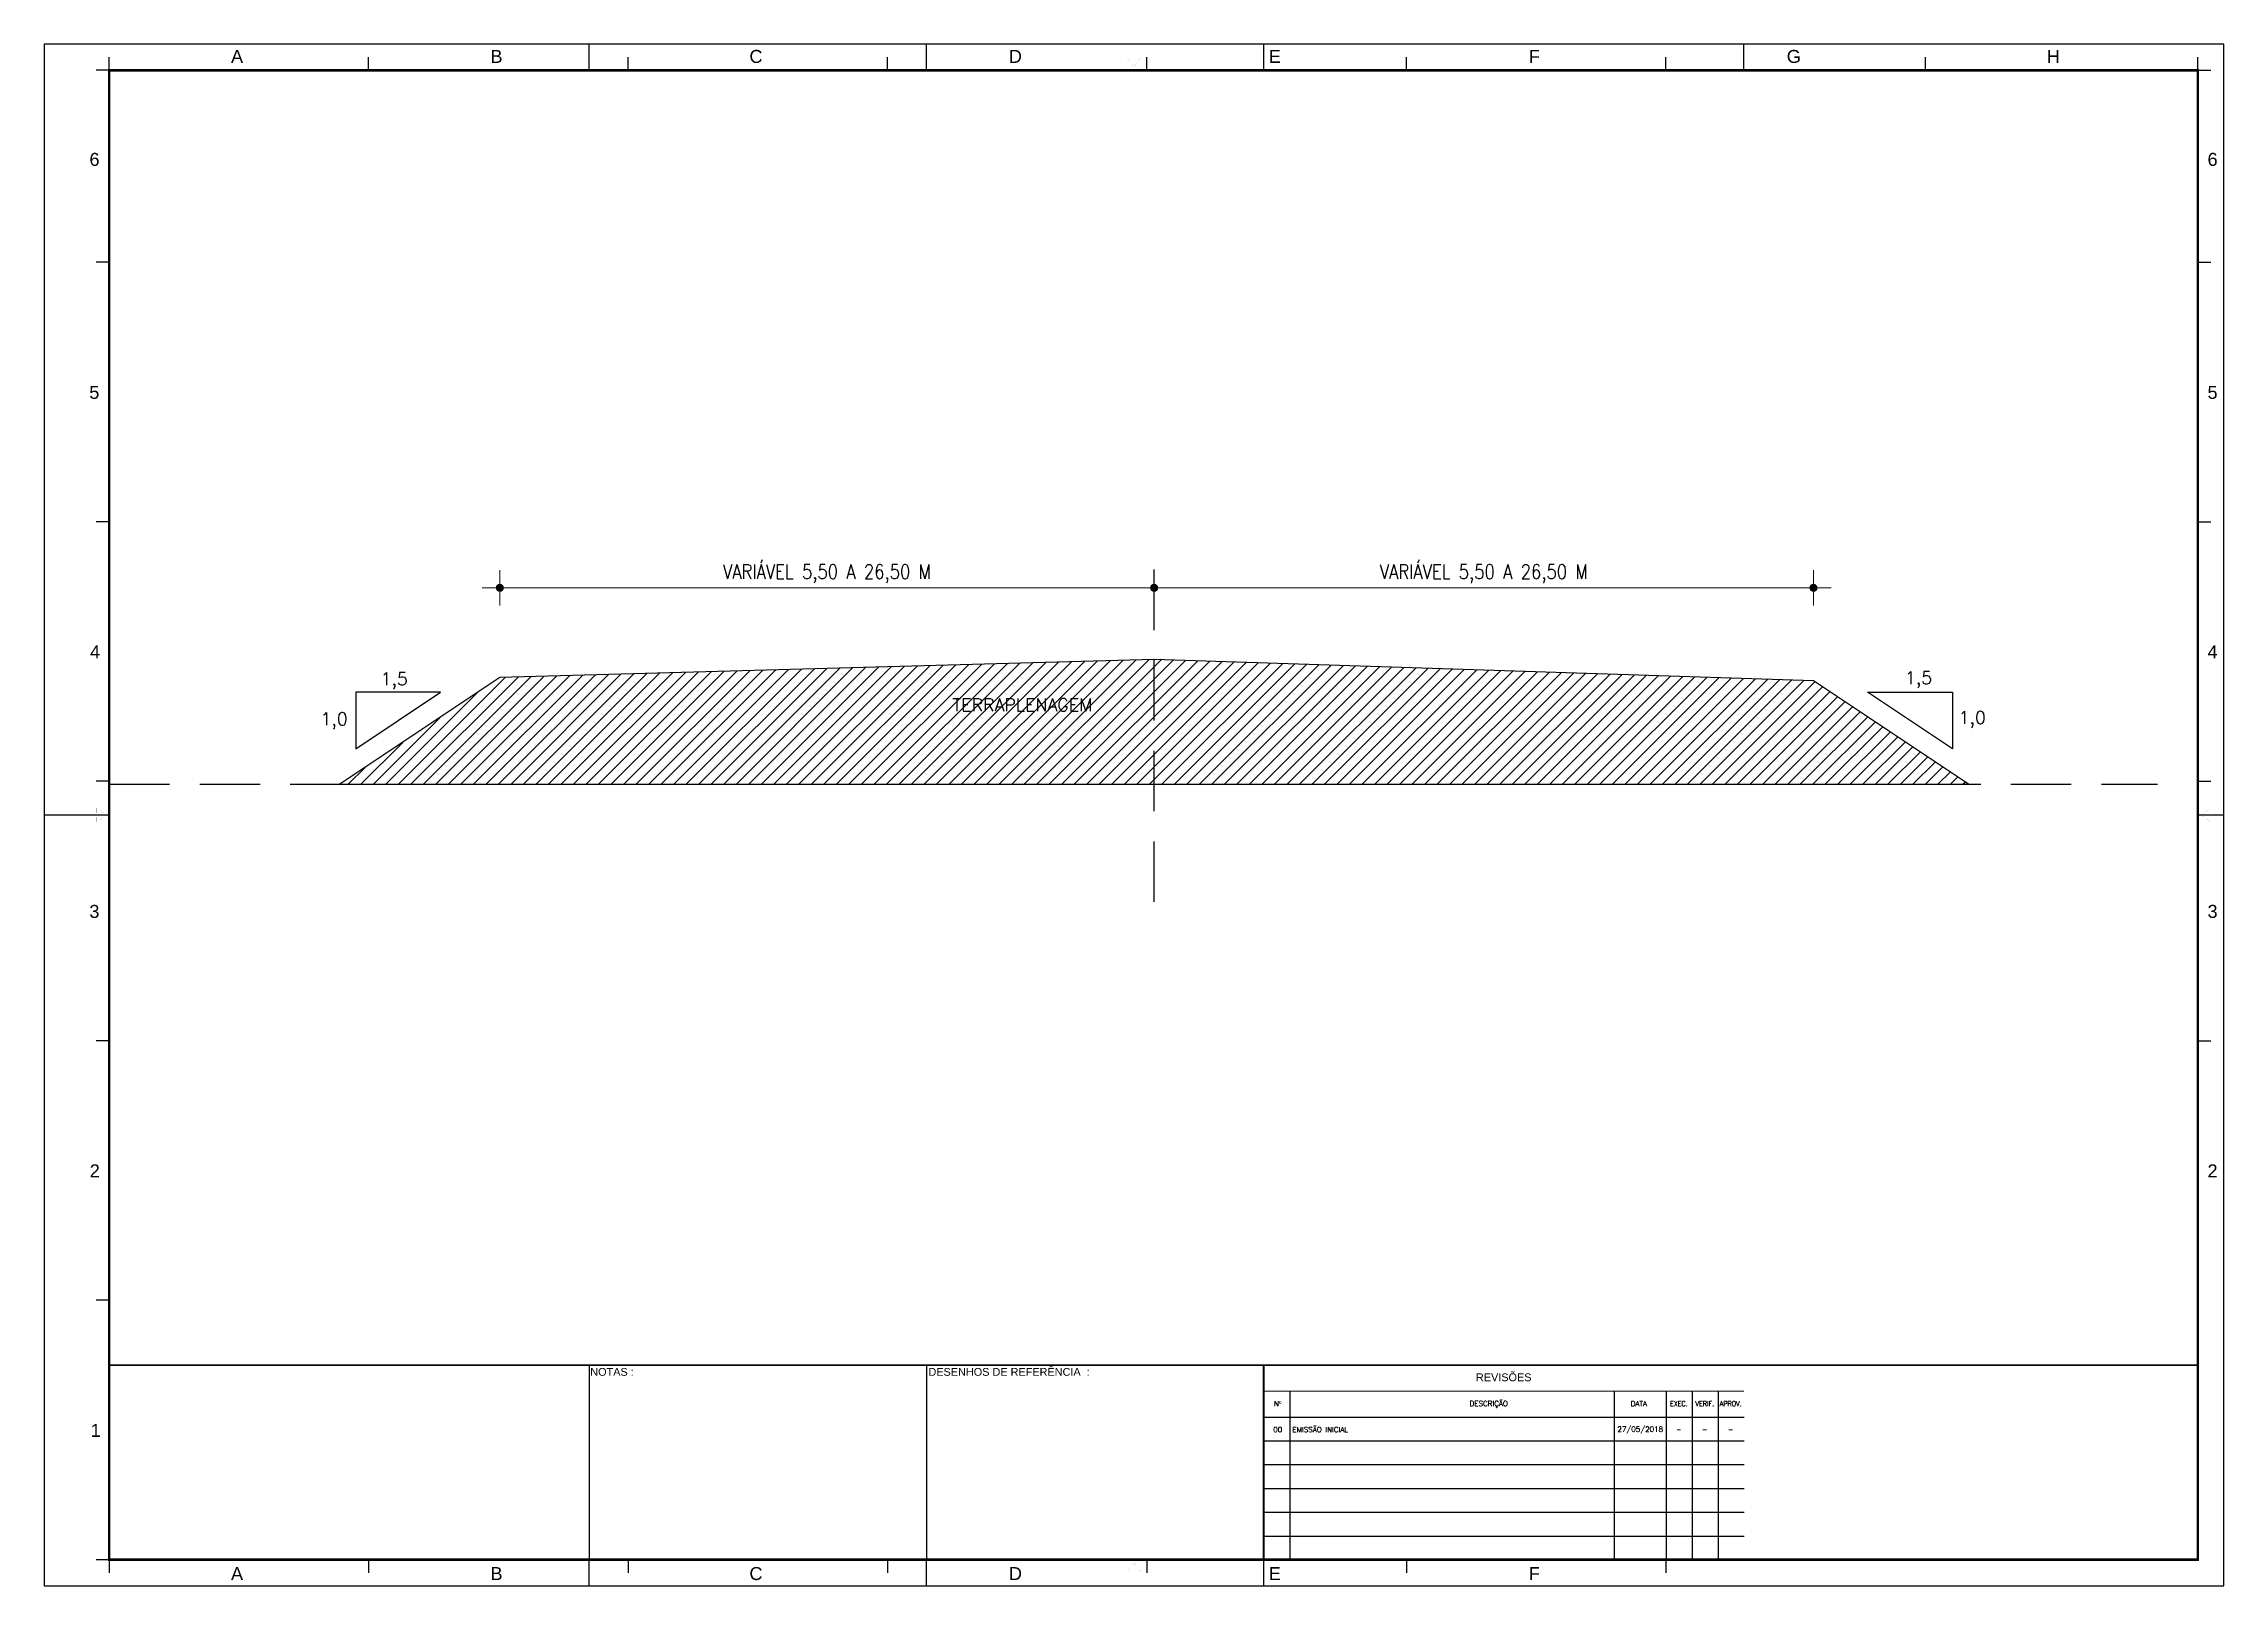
# Paper-space layout 'Layout1' of a CAD drawing. Header units: metres, sheet in millimetres. Extents: x 1037 to 1878, y 1 to 596.
# The model-space entities are those that its viewports show. They can reach past a viewport. Long polylines and large blocks are cut down to what shows.
import ezdxf
from ezdxf.enums import TextEntityAlignment as Align

# ---------------------------------------------------------------- set-up
doc = ezdxf.new("R2010")
doc.units = ezdxf.units.M
doc.header["$PDMODE"] = 35
doc.header["$PDSIZE"] = 0.1
doc.linetypes.add('HIDDEN', pattern=[9.525, 6.35, -3.175])
doc.layers.add('Borda da Terraplenagem', color=7, linetype='Continuous', lineweight=13)
for name, color, linetype in [('Malha UTM', 8, 'Continuous'), ('Marcas de dobra', 1, 'Continuous'), ('Moldura', 7, 'Continuous'), ('Sistema de referências', 7, 'Continuous')]:
    doc.layers.add(name, color=color, linetype=linetype)
doc.styles.add('ABC', font='romans.shx')
doc.styles.add('ARIAL', font='arial.ttf')
doc.styles.add('ROMANS', font='romans.shx')
doc.styles.add('TEXT_DIM', font='Romans.shx', dxfattribs={"width": 0.85})
doc.dimstyles.new('DIM_1_100', dxfattribs={"dimscale": 0.1, "dimtxt": 2, "dimasz": 1, "dimexe": 0.03, "dimexo": 0.06, "dimgap": 0.6, "dimtad": 1, "dimdec": 3, "dimzin": 4, "dimdsep": 46, "dimtxsty": 'TEXT_DIM', "dimblk1": 'B', "dimblk2": 'B', "dimsah": 1, "dimcen": -0.2, "dimse1": 1, "dimse2": 1, "dimclrd": 256, "dimclre": 256, "dimclrt": 7, "dimadec": 0, "dimazin": 0, "dimtfac": 1, "dimtdec": 3, "dimtix": 1, "dimtmove": 0, "dimatfit": 1, "dimldrblk": 'B', "dimfxl": 1, "dimtolj": 1, "dimtzin": 4, "dimlwd": -1, "dimlwe": -1, "dimarcsym": 0})

# ---------------------------------------------------------------- blocks, each defined once
blk = doc.blocks.new('B')
h = blk.add_hatch(color=256)
edge = h.paths.add_edge_path()
edge.add_arc((0, 0), 0.5, 0, 360)
for p, q in [((-2.5, 0), (2.5, 0)), ((0, -2.5), (0, 2.5))]:
    blk.add_line(p, q)
blk.add_circle((0, 0), 0.5)
blk = doc.blocks.new('*D1')
at = {"layer": 'Borda da Terraplenagem', "transparency": 16777216}
blk.add_line((437491.69, 9614858.48), (437582.11, 9614858.48), dxfattribs=at)
at = {"layer": 'Defpoints', "color": 0, "transparency": 16777216}
for p in [(437583.11, 9614858.48), (437583.11, 9614848.34), (437490.69, 9614845.8)]:
    blk.add_point(p, dxfattribs=at)
at = {"layer": 'Borda da Terraplenagem', "transparency": 16777216, "rotation": 180}
blk.add_blockref('B', (437490.69, 9614858.48), dxfattribs=at)
at = {"layer": 'Borda da Terraplenagem', "transparency": 16777216}
blk.add_blockref('B', (437583.11, 9614858.48), dxfattribs=at)
at = {"layer": 'Borda da Terraplenagem', "color": 7, "transparency": 16777216, "insert": (437536.9, 9614860.46), "char_height": 2, "attachment_point": 5, "style": 'TEXT_DIM'}
blk.add_mtext('\\A1;VARIÁVEL 5,50 A 26,50 M', dxfattribs=at)
blk = doc.blocks.new('*D2')
at = {"layer": 'Borda da Terraplenagem', "transparency": 16777216}
blk.add_line((437675.22, 9614858.48), (437584.11, 9614858.48), dxfattribs=at)
at = {"layer": 'Defpoints', "color": 0, "transparency": 16777216}
for p in [(437583.11, 9614858.48), (437583.11, 9614845.33), (437676.22, 9614845.33)]:
    blk.add_point(p, dxfattribs=at)
at = {"layer": 'Borda da Terraplenagem', "transparency": 16777216, "rotation": 180}
blk.add_blockref('B', (437583.11, 9614858.48), dxfattribs=at)
at = {"layer": 'Borda da Terraplenagem', "transparency": 16777216}
blk.add_blockref('B', (437676.22, 9614858.48), dxfattribs=at)
at = {"layer": 'Borda da Terraplenagem', "color": 7, "transparency": 16777216, "insert": (437629.66, 9614860.46), "char_height": 2, "attachment_point": 5, "style": 'TEXT_DIM'}
blk.add_mtext('\\A1;VARIÁVEL 5,50 A 26,50 M', dxfattribs=at)

msp = doc.modelspace()

# ---------------------------------------------------------------- hatches: boundary and pattern name
h = msp.add_hatch()
h.set_pattern_fill('ANSI31', color=111, scale=10, style=0)
h.set_pattern_definition([(45, (437259.0887, 9614344.7581), (-0.8838835, 0.8838835), [])])
h.paths.add_polyline_path([(437583.1084, 9614830.7396), (437583.1084, 9614848.3415), (437490.6928, 9614845.7958), (437468.1084, 9614830.7396)])
h.paths.add_polyline_path([(437698.1084, 9614830.7396), (437676.2188, 9614845.3326), (437583.1084, 9614848.3415), (437583.1084, 9614830.7396)])
h.paths.add_polyline_path([(437553.2825, 9614840.6045), (437575.6968, 9614840.6045), (437575.6968, 9614843.3045), (437553.2825, 9614843.3045)], flags=24)

# ---------------------------------------------------------------- linework, layer by layer
at = {"color": 1, "linetype": 'HIDDEN', "ltscale": 10}
msp.add_line((437583.1084, 9614814.1502), (437583.1084, 9614861.8504), dxfattribs=at)
for p, q in [((437482.3377, 9614843.75), (437470.3377, 9614843.75)), ((437470.3377, 9614843.75), (437470.3377, 9614835.75)), ((437470.3377, 9614835.75), (437482.3377, 9614843.75)), ((437683.879, 9614843.75), (437695.879, 9614843.75)), ((437695.879, 9614835.75), (437683.879, 9614843.75)), ((437695.879, 9614843.75), (437695.879, 9614835.75))]:
    msp.add_line(p, q)
at = {"color": 3, "linetype": 'HIDDEN', "ltscale": 10}
msp.add_line((437434.0583, 9614830.7396), (437724.8069, 9614830.7396), dxfattribs=at)
at = {"color": 111}
msp.add_lwpolyline([(437583.1084, 9614848.3415), (437490.6928, 9614845.7958), (437468.1084, 9614830.7396), (437698.1084, 9614830.7396), (437676.2188, 9614845.3326), (437583.1084, 9614848.3415)], dxfattribs=at)

# ---------------------------------------------------------------- texts
at = {"color": 7, "linetype": 'Continuous', "style": 'ABC'}
for s, p in [('1,5', (437475.7681, 9614844.7332)), ('1,5', (437691.056, 9614844.8881)), ('TERRAPLENAGEM', (437564.4896, 9614841.0545)), ('1,0', (437467.2807, 9614839.0708)), ('1,0', (437698.6466, 9614839.2795))]:
    msp.add_text(s, height=1.8, dxfattribs=at).set_placement(p, align=Align.CENTER)

# ---------------------------------------------------------------- dimensions: what is measured, and where the dimension line sits
at = {"layer": 'Borda da Terraplenagem', "color": 2}
for p1, p2, picture, middle in [((437490.6928, 9614845.7958), (437583.1084, 9614848.3415), '*D1', (437536.9006, 9614860.4589)), ((437676.2188, 9614845.3326), (437583.1084, 9614845.3326), '*D2', (437629.6636, 9614860.4589))]:
    dim = msp.add_linear_dim(base=(437583.1084, 9614858.478), p1=p1, p2=p2, text='VARIÁVEL 5,50 A 26,50 M', dimstyle='DIM_1_100', override={"dimscale": 1, "dimarcsym": 1}, dxfattribs=at)
    dim.commit()
    dim.dimension.update_dxf_attribs({"geometry": picture, "text_midpoint": middle})

psp = doc.layouts.get("Layout1")

# ---------------------------------------------------------------- linework, layer by layer
at = {"layer": 'Malha UTM', "linetype": 'ByBlock', "lineweight": -3}
psp.add_lwpolyline([(1867.56, 86.26), (1867.46, 585.26)], dxfattribs=at)
at = {"layer": 'Marcas de dobra', "linetype": 'ByBlock', "lineweight": -3, "const_width": 0.5}
for points in [[(1247.46, 585.26), (1247.46, 595.26)], [(1377.46, 585.26), (1377.46, 595.26)], [(1507.46, 585.26), (1507.46, 595.26)], [(1692.46, 585.26), (1692.46, 595.26)], [(1062.46, 298.26), (1037.46, 298.26)], [(1877.46, 298.26), (1867.56, 298.26)]]:
    psp.add_lwpolyline(points, dxfattribs=at)
at = {"layer": 'Marcas de dobra', "linetype": 'ByBlock', "const_width": 0.5}
for points in [[(1247.46, 11.26), (1247.46, 1.26)], [(1377.46, 11.26), (1377.46, 1.26)], [(1507.46, 11.26), (1507.46, 1.26)]]:
    psp.add_lwpolyline(points, dxfattribs=at)
at = {"layer": 'Moldura', "linetype": 'ByBlock'}
for p, q in [((1247.46, 86.26), (1247.46, 11.26)), ((1377.46, 86.26), (1377.46, 11.26)), ((1517.46, 76.26), (1517.46, 11.26)), ((1642.56, 76.26), (1642.56, 11.26)), ((1662.56, 76.26), (1662.56, 11.26)), ((1672.56, 76.26), (1672.56, 11.26)), ((1682.56, 76.26), (1682.56, 11.26)), ((1507.46, 66.26), (1692.56, 66.26)), ((1507.46, 57.09), (1692.56, 57.09)), ((1507.46, 47.92), (1692.56, 47.92)), ((1507.46, 47.92), (1692.56, 47.92)), ((1507.46, 38.75), (1692.56, 38.75)), ((1507.46, 29.58), (1692.56, 29.58)), ((1507.46, 20.41), (1692.56, 20.41))]:
    psp.add_line(p, q, dxfattribs=at)
psp.add_lwpolyline([(1877.46, 1.26), (1877.46, 595.26), (1037.46, 595.26), (1037.46, 1.26)], close=True, dxfattribs=at)
at = {"layer": 'Moldura', "linetype": 'ByBlock', "lineweight": -3, "const_width": 0.02}
for points in [[(1456.66, 592.66), (1456.66, 590.26), (1454.86, 590.26), (1457.46, 586.26), (1460.06, 590.26), (1458.26, 590.26), (1458.26, 592.66)], [(1055.06, 299.06), (1057.46, 299.06), (1057.46, 300.86), (1061.46, 298.26), (1057.46, 295.66), (1057.46, 297.46), (1055.06, 297.46)], [(1874.86, 299.06), (1872.46, 299.06), (1872.46, 300.86), (1868.46, 298.26), (1872.46, 295.66), (1872.46, 297.46), (1874.86, 297.46)]]:
    psp.add_lwpolyline(points, close=True, dxfattribs=at)
at = {"layer": 'Moldura', "linetype": 'ByBlock'}
for points, const_width in [([(1867.46, 11.26), (1867.46, 585.26), (1062.46, 585.26), (1062.46, 11.26)], 1), ([(1456.66, 3.86), (1456.66, 6.26), (1454.86, 6.26), (1457.46, 10.26), (1460.06, 6.26), (1458.26, 6.26), (1458.26, 3.86)], 0.02)]:
    psp.add_lwpolyline(points, close=True, dxfattribs=dict(at, const_width=const_width))
at = {"layer": 'Moldura', "linetype": 'ByBlock', "lineweight": -3}
for points, const_width in [([(1062.46, 86.26), (1867.56, 86.26)], 0.7), ([(1507.46, 76.26), (1692.56, 76.26)], 0.4)]:
    psp.add_lwpolyline(points, dxfattribs=dict(at, const_width=const_width))
at = {"layer": 'Moldura', "linetype": 'ByBlock', "const_width": 0.7}
psp.add_lwpolyline([(1507.46, 86.26), (1507.46, 11.26)], dxfattribs=at)
at = {"layer": 'Sistema de referências', "linetype": 'ByBlock', "lineweight": -3}
for points in [[(1062.46, 585.26), (1062.46, 590.26)], [(1162.46, 585.26), (1162.46, 590.26)], [(1262.46, 585.26), (1262.46, 590.26)], [(1362.46, 585.26), (1362.46, 590.26)], [(1462.46, 585.26), (1462.46, 590.26)], [(1562.46, 585.26), (1562.46, 590.26)], [(1662.46, 585.26), (1662.46, 590.26)], [(1662.46, 585.26), (1662.46, 590.26)], [(1762.46, 585.26), (1762.46, 590.26)], [(1867.46, 585.26), (1867.46, 590.26)], [(1062.46, 585.26), (1057.46, 585.26)], [(1867.46, 585.26), (1872.46, 585.26)], [(1062.46, 511.26), (1057.46, 511.26)], [(1867.46, 511.26), (1872.46, 511.26)], [(1062.46, 411.26), (1057.46, 411.26)], [(1867.46, 411.26), (1872.46, 411.26)], [(1062.46, 311.26), (1057.46, 311.26)], [(1867.46, 311.26), (1872.46, 311.26)], [(1062.46, 211.26), (1057.46, 211.26)], [(1867.46, 211.26), (1872.46, 211.26)], [(1062.46, 111.26), (1057.46, 111.26)]]:
    psp.add_lwpolyline(points, dxfattribs=at)
at = {"layer": 'Sistema de referências', "linetype": 'ByBlock'}
for points in [[(1062.46, 11.26), (1057.46, 11.26)], [(1062.46, 11.26), (1062.46, 6.26)], [(1162.46, 11.26), (1162.46, 6.26)], [(1262.46, 11.26), (1262.46, 6.26)], [(1362.46, 11.26), (1362.46, 6.26)], [(1462.46, 11.26), (1462.46, 6.26)], [(1562.46, 11.26), (1562.46, 6.26)], [(1662.46, 11.26), (1662.46, 6.26)], [(1662.46, 11.26), (1662.46, 6.26)]]:
    psp.add_lwpolyline(points, dxfattribs=at)

# ---------------------------------------------------------------- texts
at = {"layer": 'Moldura', "linetype": 'ByBlock', "lineweight": -3, "style": 'ARIAL'}
for s, p in [('NOTAS : ', (1247.89, 83.67)), ('DESENHOS DE REFERÊNCIA  :', (1378.23, 83.67))]:
    psp.add_text(s, height=3, dxfattribs=at).set_placement(p, align=Align.MIDDLE_LEFT)
at = {"layer": 'Moldura', "linetype": 'ByBlock', "lineweight": -3}
for s, height, style, p in [('REVISÕES', 3, 'ARIAL', (1599.95, 81.97)), ('Nº', 2.016, 'ROMANS', (1512.86, 71.42)), ('DESCRIÇÃO', 2.016, 'ROMANS', (1594.18, 71.42)), ('DATA', 2.016, 'ROMANS', (1652.02, 71.42))]:
    psp.add_text(s, height=height, dxfattribs=dict(at, style=style)).set_placement(p, align=Align.MIDDLE)
at = {"layer": 'Moldura', "linetype": 'ByBlock', "lineweight": -3, "style": 'ROMANS', "width": 0.8}
for s, p in [('EXEC.', (1667.44, 71.42)), ('VERIF.', (1677.44, 71.42)), ('APROV.', (1687.44, 71.42))]:
    psp.add_text(s, height=2.016, dxfattribs=at).set_placement(p, align=Align.MIDDLE)
at = {"layer": 'Moldura', "linetype": 'ByBlock', "style": 'ROMANS'}
for s, p in [('00', (1512.86, 61.42)), ('27/05/2018', (1652.57, 61.42))]:
    psp.add_text(s, height=2.016, dxfattribs=at).set_placement(p, align=Align.MIDDLE)
psp.add_text('EMISSÃO INICIAL', height=2.0162, dxfattribs=at).set_placement((1518.5, 61.42), align=Align.MIDDLE_LEFT)
at = {"layer": 'Moldura', "linetype": 'ByBlock', "style": 'ROMANS', "width": 0.8}
for p in [(1667.44, 61.42), (1677.44, 61.42), (1687.44, 61.42)]:
    psp.add_text('-', height=2.02, dxfattribs=at).set_placement(p, align=Align.MIDDLE)
at = {"layer": 'Sistema de referências', "linetype": 'ByBlock', "lineweight": -3, "style": 'ARIAL'}
for s, p in [('A', (1111.76, 590.58)), ('B', (1211.76, 590.58)), ('C', (1311.76, 590.58)), ('D', (1411.76, 590.58)), ('E', (1511.76, 590.58)), ('F', (1611.76, 590.58)), ('G', (1711.76, 590.58)), ('H', (1811.76, 590.58)), ('6', (1056.82, 550.91)), ('6', (1873.15, 550.91)), ('5', (1056.75, 461.13)), ('5', (1873.15, 461.13)), ('4', (1057.01, 361.13)), ('4', (1873.15, 361.13)), ('3', (1056.78, 261.13)), ('3', (1873.15, 261.13)), ('2', (1056.92, 161.13)), ('2', (1873.15, 161.13))]:
    psp.add_text(s, height=5, dxfattribs=at).set_placement(p, align=Align.MIDDLE_CENTER)
at = {"layer": 'Sistema de referências', "linetype": 'ByBlock', "style": 'ARIAL'}
for s, p in [('1', (1057.28, 61.13)), ('A', (1111.76, 5.95)), ('B', (1211.76, 5.95)), ('C', (1311.76, 5.95)), ('D', (1411.76, 5.95)), ('E', (1511.76, 5.95)), ('F', (1611.76, 5.95))]:
    psp.add_text(s, height=5, dxfattribs=at).set_placement(p, align=Align.MIDDLE_CENTER)

# ---------------------------------------------------------------- viewports
at = {"layer": 'Borda da Terraplenagem', "color": 2, "view_target_point": (461071.1279, 9647532.4598)}
psp.add_viewport(center=(1464.96, 335.76), size=(805, 499), view_center_point=(-23488.1153, -32692.3167), view_height=182.856723, dxfattribs=at)

doc.saveas('drawing.dxf')
